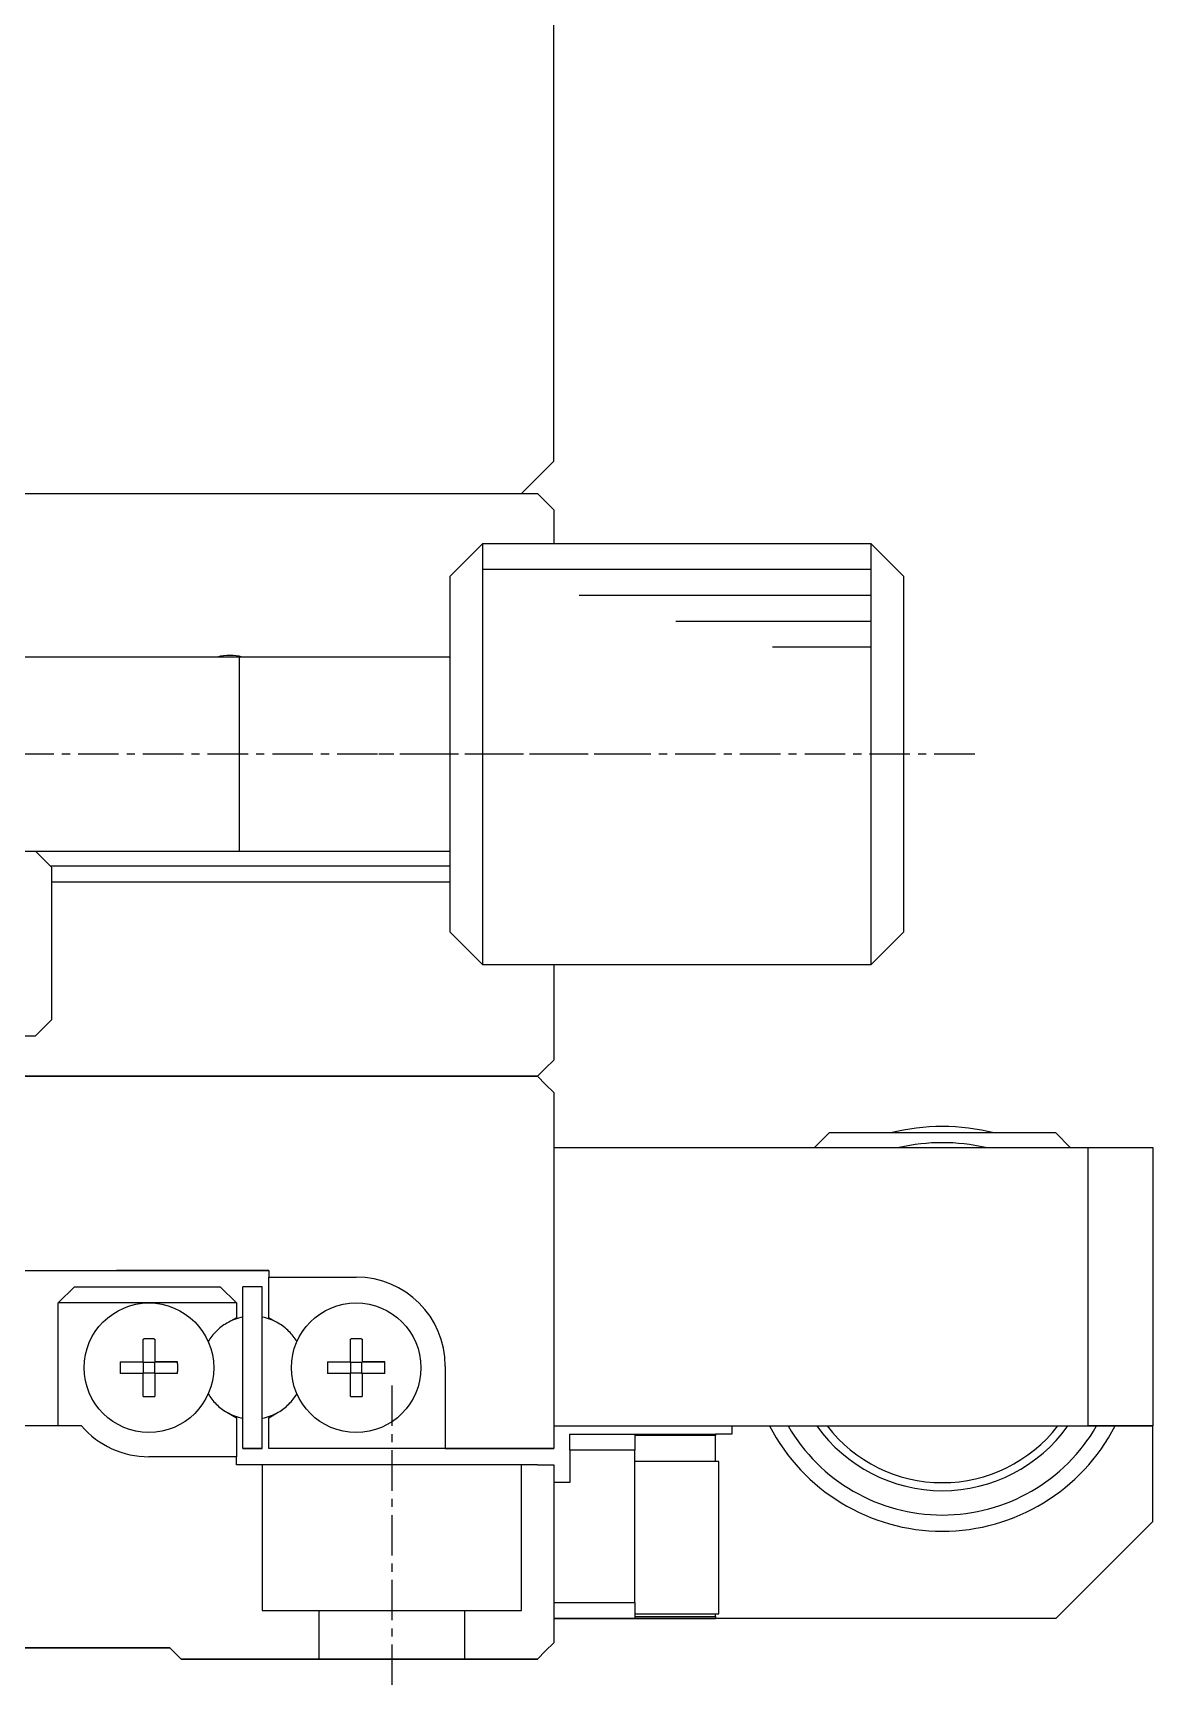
# Model space of a CAD drawing. Extents: x 570 to 820, y 66 to 265.
# Drawn here: x 639.7 to 674.3, y 114.2 to 165.4 of the extents above; entities that cross this region are included whole.
import ezdxf

# ---------------------------------------------------------------- set-up
doc = ezdxf.new("R2010")
doc.units = 0
doc.linetypes.add('CENTER', pattern=[2, 1.25, -0.25, 0.25, -0.25])
doc.layers.get('0').update_dxf_attribs({"linetype": 'CONTINUOUS'})
doc.layers.add('CENTER', color=1, linetype='CENTER')

msp = doc.modelspace()

# ---------------------------------------------------------------- linework, layer by layer
at = {"color": 7, "linetype": 'CONTINUOUS'}
for p, q in [((655.806, 152.153), (655.806, 245.153)), ((654.806, 151.153), (655.806, 152.153)), ((586.306, 151.153), (655.306, 151.153)), ((655.556, 150.903), (655.306, 151.153)), ((655.556, 150.903), (655.806, 150.653)), ((655.806, 150.653), (655.806, 149.603)), ((653.606, 149.603), (652.606, 148.603)), ((665.606, 149.603), (653.606, 149.603)), ((653.606, 149.603), (653.606, 143.044)), ((666.606, 148.603), (665.606, 149.603)), ((665.606, 136.603), (665.606, 149.603)), ((652.606, 143.053), (652.606, 148.603)), ((666.606, 148.603), (666.606, 137.603)), ((646.111, 146.103), (637.106, 146.103)), ((652.606, 146.103), (646.101, 146.103)), ((646.106, 140.103), (646.106, 146.103)), ((652.606, 137.603), (652.606, 143.053)), ((653.606, 143.044), (653.606, 136.603)), ((637.106, 140.103), (646.106, 140.103)), ((640.306, 139.603), (639.806, 140.103)), ((646.101, 140.103), (646.106, 140.103)), ((646.106, 140.103), (646.111, 140.103)), ((646.106, 140.103), (652.606, 140.103)), ((640.256, 139.653), (652.606, 139.653)), ((640.306, 134.903), (640.306, 139.603)), ((652.606, 139.153), (640.306, 139.153)), ((652.606, 137.603), (653.606, 136.603)), ((665.606, 136.603), (666.606, 137.603)), ((653.606, 136.603), (665.606, 136.603)), ((655.806, 136.603), (655.806, 133.653)), ((639.806, 134.403), (640.306, 134.903)), ((634.758, 134.403), (639.806, 134.403)), ((655.806, 133.653), (655.556, 133.403)), ((655.556, 133.403), (655.806, 133.653)), ((655.306, 133.153), (586.306, 133.153)), ((586.306, 133.153), (655.306, 133.153)), ((655.656, 133.503), (655.306, 133.153)), ((655.306, 133.153), (655.656, 133.503)), ((655.556, 133.403), (655.306, 133.153)), ((655.306, 133.153), (655.556, 133.403)), ((655.306, 133.153), (655.556, 132.903)), ((655.556, 132.903), (655.806, 132.653)), ((655.806, 132.653), (655.806, 121.653)), ((664.306, 131.403), (663.856, 130.953)), ((671.306, 131.403), (664.306, 131.403)), ((671.756, 130.953), (671.306, 131.403)), ((655.806, 130.953), (672.306, 130.953)), ((672.306, 122.353), (672.306, 130.953)), ((672.306, 130.953), (674.306, 130.953)), ((674.306, 130.953), (674.306, 122.353)), ((594.606, 127.153), (647.006, 127.153)), ((647.006, 127.153), (642.306, 127.153)), ((647.006, 127.153), (647.006, 126.953)), ((647.006, 126.953), (649.706, 126.953)), ((647.006, 126.953), (649.706, 126.953)), ((647.006, 125.697), (647.006, 126.953)), ((640.506, 126.153), (641.006, 126.653)), ((641.006, 126.653), (645.506, 126.653)), ((645.506, 126.653), (646.006, 126.153)), ((646.206, 121.653), (646.206, 126.653)), ((646.806, 126.653), (646.206, 126.653)), ((646.806, 121.653), (646.806, 126.653)), ((640.506, 122.353), (640.506, 126.153)), ((643.306, 126.153), (640.506, 126.153)), ((646.006, 126.153), (643.306, 126.153)), ((646.006, 126.153), (646.006, 125.697)), ((646.006, 125.697), (645.712, 125.527)), ((646.006, 125.697), (645.712, 125.527)), ((647.3, 125.527), (647.006, 125.697)), ((647.3, 125.527), (647.006, 125.697)), ((643.126, 124.333), (643.126, 125.039)), ((643.486, 125.039), (643.486, 124.333)), ((649.526, 124.333), (649.526, 125.039)), ((649.886, 125.039), (649.886, 124.333)), ((642.419, 124.333), (643.126, 124.333)), ((642.419, 124.333), (643.126, 124.333)), ((643.126, 123.973), (642.419, 123.973)), ((643.136, 124.322), (643.126, 124.333)), ((643.136, 123.983), (643.126, 123.973)), ((643.126, 123.266), (643.126, 123.973)), ((643.136, 123.983), (643.136, 124.322)), ((643.136, 124.322), (643.475, 124.322)), ((643.475, 123.983), (643.136, 123.983)), ((643.475, 124.322), (643.486, 124.333)), ((643.475, 124.322), (643.475, 123.983)), ((643.475, 123.983), (643.486, 123.973)), ((643.486, 124.333), (644.192, 124.333)), ((644.192, 124.333), (643.486, 124.333)), ((643.486, 123.973), (643.486, 123.266)), ((644.192, 123.973), (643.486, 123.973)), ((648.819, 124.333), (649.526, 124.333)), ((648.819, 124.333), (649.526, 124.333)), ((649.526, 123.973), (648.819, 123.973)), ((649.536, 124.322), (649.526, 124.333)), ((649.536, 123.983), (649.526, 123.973)), ((649.526, 123.266), (649.526, 123.973)), ((649.536, 123.983), (649.536, 124.322)), ((649.536, 124.322), (649.875, 124.322)), ((649.875, 123.983), (649.536, 123.983)), ((649.875, 124.322), (649.886, 124.333)), ((649.875, 124.322), (649.875, 123.983)), ((649.875, 123.983), (649.886, 123.973)), ((649.886, 124.333), (650.592, 124.333)), ((650.592, 124.333), (649.886, 124.333)), ((649.886, 123.973), (649.886, 123.266)), ((650.592, 123.973), (649.886, 123.973)), ((652.456, 124.203), (652.456, 121.653)), ((641.227, 122.353), (600.385, 122.353)), ((645.712, 122.778), (646.006, 122.608)), ((646.006, 122.608), (646.006, 121.403)), ((647.006, 122.608), (647.3, 122.778)), ((647.006, 121.653), (647.006, 122.608)), ((655.806, 122.353), (660.806, 122.353)), ((655.806, 122.353), (672.306, 122.353)), ((660.806, 122.353), (674.306, 122.353)), ((661.306, 122.353), (661.306, 122.103)), ((674.306, 122.353), (672.306, 122.353)), ((674.306, 119.403), (674.306, 122.353)), ((656.306, 121.603), (656.306, 122.103)), ((656.306, 122.103), (658.306, 122.103)), ((658.306, 122.103), (658.306, 121.603)), ((658.306, 122.103), (660.806, 122.103)), ((660.806, 122.062), (658.306, 122.062)), ((660.806, 122.103), (660.806, 122.062)), ((661.306, 122.103), (660.806, 122.103)), ((660.806, 121.253), (660.806, 122.062)), ((646.006, 121.403), (643.306, 121.403)), ((646.006, 121.153), (646.006, 121.403)), ((646.806, 121.653), (646.206, 121.653)), ((646.206, 121.653), (646.806, 121.653)), ((652.456, 121.653), (647.006, 121.653)), ((652.456, 121.653), (647.006, 121.653)), ((652.456, 121.653), (655.306, 121.653)), ((655.306, 121.653), (652.456, 121.653)), ((655.806, 121.653), (655.306, 121.653)), ((655.306, 121.653), (655.806, 121.653)), ((658.306, 121.603), (656.306, 121.603)), ((656.306, 121.603), (656.306, 120.603)), ((658.306, 116.903), (658.306, 121.603)), ((655.306, 121.153), (646.006, 121.153)), ((655.306, 121.153), (655.806, 121.153)), ((655.806, 121.153), (655.806, 115.653)), ((660.906, 121.253), (658.306, 121.253)), ((660.906, 116.553), (660.906, 121.253)), ((656.306, 120.603), (655.806, 120.603)), ((671.306, 116.403), (674.306, 119.403)), ((674.306, 119.403), (671.306, 116.403)), ((655.806, 116.903), (658.306, 116.903)), ((658.306, 116.903), (658.306, 116.403)), ((658.306, 116.403), (655.806, 116.403)), ((655.806, 116.403), (658.306, 116.403)), ((658.306, 116.553), (660.906, 116.553)), ((658.306, 116.472), (660.806, 116.472)), ((660.806, 116.403), (658.306, 116.403)), ((658.306, 116.403), (660.806, 116.403)), ((660.806, 116.472), (660.806, 116.553)), ((660.806, 116.472), (660.806, 116.403)), ((671.306, 116.403), (660.806, 116.403)), ((666.306, 116.403), (660.806, 116.403)), ((671.306, 116.403), (669.306, 116.403)), ((655.806, 115.653), (655.556, 115.403)), ((655.556, 115.403), (655.806, 115.653)), ((597.656, 115.503), (643.956, 115.503)), ((643.956, 115.503), (633.706, 115.503)), ((643.956, 115.503), (644.306, 115.153)), ((644.306, 115.153), (643.956, 115.503)), ((655.306, 115.153), (644.306, 115.153)), ((644.306, 115.153), (655.306, 115.153)), ((653.056, 115.153), (648.556, 115.153)), ((653.056, 115.153), (648.556, 115.153)), ((653.056, 115.153), (648.556, 115.153)), ((653.056, 115.153), (648.556, 115.153)), ((655.306, 115.153), (655.556, 115.403)), ((655.556, 115.403), (655.306, 115.153))]:
    msp.add_line(p, q, dxfattribs=at)
at = {"color": 3, "linetype": 'CONTINUOUS'}
for p, q in [((665.606, 148.803), (653.606, 148.803)), ((665.606, 148.003), (656.591, 148.003)), ((665.606, 147.203), (659.577, 147.203)), ((665.606, 146.403), (662.563, 146.403)), ((646.806, 121.153), (646.806, 116.653)), ((654.806, 116.653), (654.806, 121.153)), ((646.806, 116.653), (654.806, 116.653)), ((648.556, 116.653), (648.556, 115.153)), ((653.056, 115.153), (653.056, 116.653))]:
    msp.add_line(p, q, dxfattribs=at)
at = {"color": 7, "linetype": 'CONTINUOUS'}
for points in [[(643.487, 125.039, 0), (643.483, 125.039, 0), (643.481, 125.039, 0), (643.477, 125.039, 0), (643.475, 125.039, 0), (643.473, 125.039, 0), (643.469, 125.039, 0), (643.467, 125.039, 0), (643.463, 125.039, 0), (643.461, 125.039, 0), (643.459, 125.04, 0), (643.455, 125.04, 0), (643.453, 125.04, 0), (643.449, 125.04, 0), (643.447, 125.04, 0), (643.445, 125.04, 0), (643.441, 125.04, 0), (643.439, 125.04, 0), (643.435, 125.04, 0), (643.433, 125.04, 0), (643.431, 125.04, 0), (643.427, 125.04, 0), (643.425, 125.04, 0), (643.421, 125.04, 0), (643.419, 125.04, 0), (643.417, 125.04, 0), (643.413, 125.04, 0), (643.411, 125.04, 0), (643.407, 125.04, 0), (643.405, 125.04, 0), (643.401, 125.04, 0), (643.399, 125.041, 0), (643.397, 125.041, 0), (643.393, 125.041, 0), (643.391, 125.041, 0), (643.387, 125.041, 0), (643.385, 125.041, 0), (643.383, 125.041, 0), (643.379, 125.041, 0), (643.377, 125.041, 0), (643.373, 125.041, 0), (643.371, 125.041, 0), (643.369, 125.041, 0), (643.365, 125.041, 0), (643.363, 125.041, 0), (643.359, 125.041, 0), (643.357, 125.041, 0), (643.355, 125.041, 0), (643.351, 125.041, 0), (643.349, 125.041, 0), (643.345, 125.041, 0), (643.343, 125.041, 0), (643.341, 125.041, 0), (643.337, 125.041, 0), (643.335, 125.041, 0), (643.331, 125.041, 0), (643.329, 125.041, 0), (643.325, 125.041, 0), (643.323, 125.041, 0), (643.321, 125.041, 0), (643.317, 125.041, 0), (643.315, 125.041, 0), (643.311, 125.041, 0), (643.309, 125.041, 0), (643.307, 125.041, 0), (643.303, 125.041, 0), (643.301, 125.041, 0), (643.297, 125.041, 0), (643.295, 125.041, 0), (643.293, 125.041, 0), (643.289, 125.041, 0), (643.287, 125.041, 0), (643.283, 125.041, 0), (643.281, 125.041, 0), (643.279, 125.041, 0), (643.275, 125.041, 0), (643.273, 125.041, 0), (643.269, 125.041, 0), (643.267, 125.041, 0), (643.265, 125.041, 0), (643.261, 125.041, 0), (643.259, 125.041, 0), (643.255, 125.041, 0), (643.253, 125.041, 0), (643.251, 125.041, 0), (643.247, 125.041, 0), (643.245, 125.041, 0), (643.241, 125.041, 0), (643.239, 125.041, 0), (643.235, 125.041, 0), (643.233, 125.041, 0), (643.231, 125.041, 0), (643.227, 125.041, 0), (643.225, 125.041, 0), (643.221, 125.041, 0), (643.219, 125.041, 0), (643.217, 125.041, 0), (643.213, 125.041, 0), (643.211, 125.04, 0), (643.207, 125.04, 0), (643.205, 125.04, 0), (643.203, 125.04, 0), (643.199, 125.04, 0), (643.197, 125.04, 0), (643.193, 125.04, 0), (643.191, 125.04, 0), (643.189, 125.04, 0), (643.185, 125.04, 0), (643.183, 125.04, 0), (643.179, 125.04, 0), (643.177, 125.04, 0), (643.175, 125.04, 0), (643.171, 125.04, 0), (643.169, 125.04, 0), (643.165, 125.04, 0), (643.163, 125.04, 0), (643.161, 125.04, 0), (643.157, 125.04, 0), (643.155, 125.04, 0), (643.151, 125.039, 0), (643.149, 125.039, 0), (643.145, 125.039, 0), (643.143, 125.039, 0), (643.141, 125.039, 0), (643.137, 125.039, 0), (643.135, 125.039, 0), (643.131, 125.039, 0), (643.129, 125.039, 0), (643.127, 125.039, 0)], [(649.887, 125.039, 0), (649.883, 125.039, 0), (649.881, 125.039, 0), (649.877, 125.039, 0), (649.875, 125.039, 0), (649.873, 125.039, 0), (649.869, 125.039, 0), (649.867, 125.039, 0), (649.863, 125.039, 0), (649.861, 125.039, 0), (649.859, 125.04, 0), (649.855, 125.04, 0), (649.853, 125.04, 0), (649.849, 125.04, 0), (649.847, 125.04, 0), (649.845, 125.04, 0), (649.841, 125.04, 0), (649.839, 125.04, 0), (649.835, 125.04, 0), (649.833, 125.04, 0), (649.831, 125.04, 0), (649.827, 125.04, 0), (649.825, 125.04, 0), (649.821, 125.04, 0), (649.819, 125.04, 0), (649.817, 125.04, 0), (649.813, 125.04, 0), (649.811, 125.04, 0), (649.807, 125.04, 0), (649.805, 125.04, 0), (649.801, 125.04, 0), (649.799, 125.041, 0), (649.797, 125.041, 0), (649.793, 125.041, 0), (649.791, 125.041, 0), (649.787, 125.041, 0), (649.785, 125.041, 0), (649.783, 125.041, 0), (649.779, 125.041, 0), (649.777, 125.041, 0), (649.773, 125.041, 0), (649.771, 125.041, 0), (649.769, 125.041, 0), (649.765, 125.041, 0), (649.763, 125.041, 0), (649.759, 125.041, 0), (649.757, 125.041, 0), (649.755, 125.041, 0), (649.751, 125.041, 0), (649.749, 125.041, 0), (649.745, 125.041, 0), (649.743, 125.041, 0), (649.741, 125.041, 0), (649.737, 125.041, 0), (649.735, 125.041, 0), (649.731, 125.041, 0), (649.729, 125.041, 0), (649.725, 125.041, 0), (649.723, 125.041, 0), (649.721, 125.041, 0), (649.717, 125.041, 0), (649.715, 125.041, 0), (649.711, 125.041, 0), (649.709, 125.041, 0), (649.707, 125.041, 0), (649.703, 125.041, 0), (649.701, 125.041, 0), (649.697, 125.041, 0), (649.695, 125.041, 0), (649.693, 125.041, 0), (649.689, 125.041, 0), (649.687, 125.041, 0), (649.683, 125.041, 0), (649.681, 125.041, 0), (649.679, 125.041, 0), (649.675, 125.041, 0), (649.673, 125.041, 0), (649.669, 125.041, 0), (649.667, 125.041, 0), (649.665, 125.041, 0), (649.661, 125.041, 0), (649.659, 125.041, 0), (649.655, 125.041, 0), (649.653, 125.041, 0), (649.651, 125.041, 0), (649.647, 125.041, 0), (649.645, 125.041, 0), (649.641, 125.041, 0), (649.639, 125.041, 0), (649.635, 125.041, 0), (649.633, 125.041, 0), (649.631, 125.041, 0), (649.627, 125.041, 0), (649.625, 125.041, 0), (649.621, 125.041, 0), (649.619, 125.041, 0), (649.617, 125.041, 0), (649.613, 125.041, 0), (649.611, 125.04, 0), (649.607, 125.04, 0), (649.605, 125.04, 0), (649.603, 125.04, 0), (649.599, 125.04, 0), (649.597, 125.04, 0), (649.593, 125.04, 0), (649.591, 125.04, 0), (649.589, 125.04, 0), (649.585, 125.04, 0), (649.583, 125.04, 0), (649.579, 125.04, 0), (649.577, 125.04, 0), (649.575, 125.04, 0), (649.571, 125.04, 0), (649.569, 125.04, 0), (649.565, 125.04, 0), (649.563, 125.04, 0), (649.561, 125.04, 0), (649.557, 125.04, 0), (649.555, 125.04, 0), (649.551, 125.039, 0), (649.549, 125.039, 0), (649.545, 125.039, 0), (649.543, 125.039, 0), (649.541, 125.039, 0), (649.537, 125.039, 0), (649.535, 125.039, 0), (649.531, 125.039, 0), (649.529, 125.039, 0), (649.527, 125.039, 0)], [(642.419, 124.332, 0), (642.419, 124.33, 0), (642.419, 124.327, 0), (642.419, 124.324, 0), (642.419, 124.321, 0), (642.419, 124.318, 0), (642.419, 124.316, 0), (642.419, 124.313, 0), (642.419, 124.31, 0), (642.419, 124.307, 0), (642.419, 124.304, 0), (642.419, 124.302, 0), (642.419, 124.299, 0), (642.419, 124.296, 0), (642.419, 124.293, 0), (642.419, 124.29, 0), (642.419, 124.288, 0), (642.419, 124.285, 0), (642.419, 124.282, 0), (642.419, 124.279, 0), (642.419, 124.276, 0), (642.419, 124.273, 0), (642.419, 124.271, 0), (642.419, 124.268, 0), (642.419, 124.265, 0), (642.419, 124.262, 0), (642.419, 124.259, 0), (642.419, 124.257, 0), (642.419, 124.254, 0), (642.419, 124.251, 0), (642.419, 124.248, 0), (642.419, 124.245, 0), (642.419, 124.243, 0), (642.419, 124.24, 0), (642.419, 124.237, 0), (642.419, 124.234, 0), (642.419, 124.231, 0), (642.419, 124.228, 0), (642.419, 124.226, 0), (642.419, 124.223, 0), (642.417, 124.22, 0), (642.417, 124.217, 0), (642.417, 124.214, 0), (642.417, 124.212, 0), (642.417, 124.209, 0), (642.417, 124.206, 0), (642.417, 124.203, 0), (642.417, 124.2, 0), (642.417, 124.198, 0), (642.417, 124.195, 0), (642.417, 124.192, 0), (642.417, 124.189, 0), (642.417, 124.186, 0), (642.417, 124.183, 0), (642.417, 124.181, 0), (642.417, 124.178, 0), (642.417, 124.175, 0), (642.417, 124.172, 0), (642.417, 124.169, 0), (642.417, 124.167, 0), (642.417, 124.164, 0), (642.417, 124.161, 0), (642.417, 124.158, 0), (642.417, 124.155, 0), (642.417, 124.152, 0), (642.417, 124.15, 0), (642.417, 124.147, 0), (642.417, 124.144, 0), (642.417, 124.141, 0), (642.417, 124.138, 0), (642.417, 124.136, 0), (642.417, 124.133, 0), (642.417, 124.13, 0), (642.417, 124.127, 0), (642.417, 124.124, 0), (642.417, 124.122, 0), (642.417, 124.119, 0), (642.417, 124.116, 0), (642.417, 124.113, 0), (642.417, 124.11, 0), (642.417, 124.107, 0), (642.417, 124.105, 0), (642.417, 124.102, 0), (642.417, 124.099, 0), (642.417, 124.096, 0), (642.417, 124.093, 0), (642.417, 124.091, 0), (642.417, 124.088, 0), (642.417, 124.085, 0), (642.419, 124.082, 0), (642.419, 124.079, 0), (642.419, 124.077, 0), (642.419, 124.074, 0), (642.419, 124.071, 0), (642.419, 124.068, 0), (642.419, 124.065, 0), (642.419, 124.062, 0), (642.419, 124.06, 0), (642.419, 124.057, 0), (642.419, 124.054, 0), (642.419, 124.051, 0), (642.419, 124.048, 0), (642.419, 124.046, 0), (642.419, 124.043, 0), (642.419, 124.04, 0), (642.419, 124.037, 0), (642.419, 124.034, 0), (642.419, 124.032, 0), (642.419, 124.029, 0), (642.419, 124.026, 0), (642.419, 124.023, 0), (642.419, 124.02, 0), (642.419, 124.017, 0), (642.419, 124.015, 0), (642.419, 124.012, 0), (642.419, 124.009, 0), (642.419, 124.006, 0), (642.419, 124.003, 0), (642.419, 124.001, 0), (642.419, 123.998, 0), (642.419, 123.995, 0), (642.419, 123.992, 0), (642.419, 123.989, 0), (642.419, 123.987, 0), (642.419, 123.984, 0), (642.419, 123.981, 0), (642.419, 123.978, 0), (642.419, 123.975, 0), (642.419, 123.972, 0)], [(644.193, 123.972, 0), (644.193, 123.975, 0), (644.193, 123.978, 0), (644.193, 123.981, 0), (644.193, 123.984, 0), (644.193, 123.987, 0), (644.193, 123.989, 0), (644.193, 123.992, 0), (644.193, 123.995, 0), (644.193, 123.998, 0), (644.193, 124.001, 0), (644.193, 124.003, 0), (644.193, 124.006, 0), (644.193, 124.009, 0), (644.193, 124.012, 0), (644.193, 124.015, 0), (644.193, 124.017, 0), (644.193, 124.02, 0), (644.193, 124.023, 0), (644.193, 124.026, 0), (644.193, 124.029, 0), (644.193, 124.032, 0), (644.193, 124.034, 0), (644.193, 124.037, 0), (644.195, 124.04, 0), (644.195, 124.043, 0), (644.195, 124.046, 0), (644.195, 124.048, 0), (644.195, 124.051, 0), (644.195, 124.054, 0), (644.195, 124.057, 0), (644.195, 124.06, 0), (644.195, 124.062, 0), (644.195, 124.065, 0), (644.195, 124.068, 0), (644.195, 124.071, 0), (644.195, 124.074, 0), (644.195, 124.077, 0), (644.195, 124.079, 0), (644.195, 124.082, 0), (644.195, 124.085, 0), (644.195, 124.088, 0), (644.195, 124.091, 0), (644.195, 124.093, 0), (644.195, 124.096, 0), (644.195, 124.099, 0), (644.195, 124.102, 0), (644.195, 124.105, 0), (644.195, 124.107, 0), (644.195, 124.11, 0), (644.195, 124.113, 0), (644.195, 124.116, 0), (644.195, 124.119, 0), (644.195, 124.122, 0), (644.195, 124.124, 0), (644.195, 124.127, 0), (644.195, 124.13, 0), (644.195, 124.133, 0), (644.195, 124.136, 0), (644.195, 124.138, 0), (644.195, 124.141, 0), (644.195, 124.144, 0), (644.195, 124.147, 0), (644.195, 124.15, 0), (644.195, 124.152, 0), (644.195, 124.155, 0), (644.195, 124.158, 0), (644.195, 124.161, 0), (644.195, 124.164, 0), (644.195, 124.167, 0), (644.195, 124.169, 0), (644.195, 124.172, 0), (644.195, 124.175, 0), (644.195, 124.178, 0), (644.195, 124.181, 0), (644.195, 124.183, 0), (644.195, 124.186, 0), (644.195, 124.189, 0), (644.195, 124.192, 0), (644.195, 124.195, 0), (644.195, 124.198, 0), (644.195, 124.2, 0), (644.195, 124.203, 0), (644.195, 124.206, 0), (644.195, 124.209, 0), (644.195, 124.212, 0), (644.195, 124.214, 0), (644.195, 124.217, 0), (644.195, 124.22, 0), (644.195, 124.223, 0), (644.195, 124.226, 0), (644.195, 124.228, 0), (644.195, 124.231, 0), (644.195, 124.234, 0), (644.195, 124.237, 0), (644.195, 124.24, 0), (644.195, 124.243, 0), (644.195, 124.245, 0), (644.195, 124.248, 0), (644.195, 124.251, 0), (644.195, 124.254, 0), (644.195, 124.257, 0), (644.195, 124.259, 0), (644.195, 124.262, 0), (644.195, 124.265, 0), (644.193, 124.268, 0), (644.193, 124.271, 0), (644.193, 124.273, 0), (644.193, 124.276, 0), (644.193, 124.279, 0), (644.193, 124.282, 0), (644.193, 124.285, 0), (644.193, 124.288, 0), (644.193, 124.29, 0), (644.193, 124.293, 0), (644.193, 124.296, 0), (644.193, 124.299, 0), (644.193, 124.302, 0), (644.193, 124.304, 0), (644.193, 124.307, 0), (644.193, 124.31, 0), (644.193, 124.313, 0), (644.193, 124.316, 0), (644.193, 124.318, 0), (644.193, 124.321, 0), (644.193, 124.324, 0), (644.193, 124.327, 0), (644.193, 124.33, 0), (644.193, 124.332, 0)], [(648.819, 124.332, 0), (648.819, 124.33, 0), (648.819, 124.327, 0), (648.819, 124.324, 0), (648.819, 124.321, 0), (648.819, 124.318, 0), (648.819, 124.316, 0), (648.819, 124.313, 0), (648.819, 124.31, 0), (648.819, 124.307, 0), (648.819, 124.304, 0), (648.819, 124.302, 0), (648.819, 124.299, 0), (648.819, 124.296, 0), (648.819, 124.293, 0), (648.819, 124.29, 0), (648.819, 124.288, 0), (648.819, 124.285, 0), (648.819, 124.282, 0), (648.819, 124.279, 0), (648.819, 124.276, 0), (648.819, 124.273, 0), (648.819, 124.271, 0), (648.819, 124.268, 0), (648.819, 124.265, 0), (648.819, 124.262, 0), (648.819, 124.259, 0), (648.819, 124.257, 0), (648.819, 124.254, 0), (648.819, 124.251, 0), (648.819, 124.248, 0), (648.819, 124.245, 0), (648.819, 124.243, 0), (648.819, 124.24, 0), (648.819, 124.237, 0), (648.819, 124.234, 0), (648.819, 124.231, 0), (648.819, 124.228, 0), (648.819, 124.226, 0), (648.819, 124.223, 0), (648.817, 124.22, 0), (648.817, 124.217, 0), (648.817, 124.214, 0), (648.817, 124.212, 0), (648.817, 124.209, 0), (648.817, 124.206, 0), (648.817, 124.203, 0), (648.817, 124.2, 0), (648.817, 124.198, 0), (648.817, 124.195, 0), (648.817, 124.192, 0), (648.817, 124.189, 0), (648.817, 124.186, 0), (648.817, 124.183, 0), (648.817, 124.181, 0), (648.817, 124.178, 0), (648.817, 124.175, 0), (648.817, 124.172, 0), (648.817, 124.169, 0), (648.817, 124.167, 0), (648.817, 124.164, 0), (648.817, 124.161, 0), (648.817, 124.158, 0), (648.817, 124.155, 0), (648.817, 124.152, 0), (648.817, 124.15, 0), (648.817, 124.147, 0), (648.817, 124.144, 0), (648.817, 124.141, 0), (648.817, 124.138, 0), (648.817, 124.136, 0), (648.817, 124.133, 0), (648.817, 124.13, 0), (648.817, 124.127, 0), (648.817, 124.124, 0), (648.817, 124.122, 0), (648.817, 124.119, 0), (648.817, 124.116, 0), (648.817, 124.113, 0), (648.817, 124.11, 0), (648.817, 124.107, 0), (648.817, 124.105, 0), (648.817, 124.102, 0), (648.817, 124.099, 0), (648.817, 124.096, 0), (648.817, 124.093, 0), (648.817, 124.091, 0), (648.817, 124.088, 0), (648.817, 124.085, 0), (648.819, 124.082, 0), (648.819, 124.079, 0), (648.819, 124.077, 0), (648.819, 124.074, 0), (648.819, 124.071, 0), (648.819, 124.068, 0), (648.819, 124.065, 0), (648.819, 124.062, 0), (648.819, 124.06, 0), (648.819, 124.057, 0), (648.819, 124.054, 0), (648.819, 124.051, 0), (648.819, 124.048, 0), (648.819, 124.046, 0), (648.819, 124.043, 0), (648.819, 124.04, 0), (648.819, 124.037, 0), (648.819, 124.034, 0), (648.819, 124.032, 0), (648.819, 124.029, 0), (648.819, 124.026, 0), (648.819, 124.023, 0), (648.819, 124.02, 0), (648.819, 124.017, 0), (648.819, 124.015, 0), (648.819, 124.012, 0), (648.819, 124.009, 0), (648.819, 124.006, 0), (648.819, 124.003, 0), (648.819, 124.001, 0), (648.819, 123.998, 0), (648.819, 123.995, 0), (648.819, 123.992, 0), (648.819, 123.989, 0), (648.819, 123.987, 0), (648.819, 123.984, 0), (648.819, 123.981, 0), (648.819, 123.978, 0), (648.819, 123.975, 0), (648.819, 123.972, 0)], [(650.593, 123.972, 0), (650.593, 123.975, 0), (650.593, 123.978, 0), (650.593, 123.981, 0), (650.593, 123.984, 0), (650.593, 123.987, 0), (650.593, 123.989, 0), (650.593, 123.992, 0), (650.593, 123.995, 0), (650.593, 123.998, 0), (650.593, 124.001, 0), (650.593, 124.003, 0), (650.593, 124.006, 0), (650.593, 124.009, 0), (650.593, 124.012, 0), (650.593, 124.015, 0), (650.593, 124.017, 0), (650.593, 124.02, 0), (650.593, 124.023, 0), (650.593, 124.026, 0), (650.593, 124.029, 0), (650.593, 124.032, 0), (650.593, 124.034, 0), (650.593, 124.037, 0), (650.595, 124.04, 0), (650.595, 124.043, 0), (650.595, 124.046, 0), (650.595, 124.048, 0), (650.595, 124.051, 0), (650.595, 124.054, 0), (650.595, 124.057, 0), (650.595, 124.06, 0), (650.595, 124.062, 0), (650.595, 124.065, 0), (650.595, 124.068, 0), (650.595, 124.071, 0), (650.595, 124.074, 0), (650.595, 124.077, 0), (650.595, 124.079, 0), (650.595, 124.082, 0), (650.595, 124.085, 0), (650.595, 124.088, 0), (650.595, 124.091, 0), (650.595, 124.093, 0), (650.595, 124.096, 0), (650.595, 124.099, 0), (650.595, 124.102, 0), (650.595, 124.105, 0), (650.595, 124.107, 0), (650.595, 124.11, 0), (650.595, 124.113, 0), (650.595, 124.116, 0), (650.595, 124.119, 0), (650.595, 124.122, 0), (650.595, 124.124, 0), (650.595, 124.127, 0), (650.595, 124.13, 0), (650.595, 124.133, 0), (650.595, 124.136, 0), (650.595, 124.138, 0), (650.595, 124.141, 0), (650.595, 124.144, 0), (650.595, 124.147, 0), (650.595, 124.15, 0), (650.595, 124.152, 0), (650.595, 124.155, 0), (650.595, 124.158, 0), (650.595, 124.161, 0), (650.595, 124.164, 0), (650.595, 124.167, 0), (650.595, 124.169, 0), (650.595, 124.172, 0), (650.595, 124.175, 0), (650.595, 124.178, 0), (650.595, 124.181, 0), (650.595, 124.183, 0), (650.595, 124.186, 0), (650.595, 124.189, 0), (650.595, 124.192, 0), (650.595, 124.195, 0), (650.595, 124.198, 0), (650.595, 124.2, 0), (650.595, 124.203, 0), (650.595, 124.206, 0), (650.595, 124.209, 0), (650.595, 124.212, 0), (650.595, 124.214, 0), (650.595, 124.217, 0), (650.595, 124.22, 0), (650.595, 124.223, 0), (650.595, 124.226, 0), (650.595, 124.228, 0), (650.595, 124.231, 0), (650.595, 124.234, 0), (650.595, 124.237, 0), (650.595, 124.24, 0), (650.595, 124.243, 0), (650.595, 124.245, 0), (650.595, 124.248, 0), (650.595, 124.251, 0), (650.595, 124.254, 0), (650.595, 124.257, 0), (650.595, 124.259, 0), (650.595, 124.262, 0), (650.595, 124.265, 0), (650.593, 124.268, 0), (650.593, 124.271, 0), (650.593, 124.273, 0), (650.593, 124.276, 0), (650.593, 124.279, 0), (650.593, 124.282, 0), (650.593, 124.285, 0), (650.593, 124.288, 0), (650.593, 124.29, 0), (650.593, 124.293, 0), (650.593, 124.296, 0), (650.593, 124.299, 0), (650.593, 124.302, 0), (650.593, 124.304, 0), (650.593, 124.307, 0), (650.593, 124.31, 0), (650.593, 124.313, 0), (650.593, 124.316, 0), (650.593, 124.318, 0), (650.593, 124.321, 0), (650.593, 124.324, 0), (650.593, 124.327, 0), (650.593, 124.33, 0), (650.593, 124.332, 0)], [(643.127, 123.266, 0), (643.129, 123.266, 0), (643.131, 123.266, 0), (643.135, 123.266, 0), (643.137, 123.266, 0), (643.141, 123.266, 0), (643.143, 123.266, 0), (643.145, 123.266, 0), (643.149, 123.266, 0), (643.151, 123.266, 0), (643.155, 123.265, 0), (643.157, 123.265, 0), (643.161, 123.265, 0), (643.163, 123.265, 0), (643.165, 123.265, 0), (643.169, 123.265, 0), (643.171, 123.265, 0), (643.175, 123.265, 0), (643.177, 123.265, 0), (643.179, 123.265, 0), (643.183, 123.265, 0), (643.185, 123.265, 0), (643.189, 123.265, 0), (643.191, 123.265, 0), (643.193, 123.265, 0), (643.197, 123.265, 0), (643.199, 123.265, 0), (643.203, 123.265, 0), (643.205, 123.265, 0), (643.207, 123.265, 0), (643.211, 123.265, 0), (643.213, 123.264, 0), (643.217, 123.264, 0), (643.219, 123.264, 0), (643.221, 123.264, 0), (643.225, 123.264, 0), (643.227, 123.264, 0), (643.231, 123.264, 0), (643.233, 123.264, 0), (643.235, 123.264, 0), (643.239, 123.264, 0), (643.241, 123.264, 0), (643.245, 123.264, 0), (643.247, 123.264, 0), (643.251, 123.264, 0), (643.253, 123.264, 0), (643.255, 123.264, 0), (643.259, 123.264, 0), (643.261, 123.264, 0), (643.265, 123.264, 0), (643.267, 123.264, 0), (643.269, 123.264, 0), (643.273, 123.264, 0), (643.275, 123.264, 0), (643.279, 123.264, 0), (643.281, 123.264, 0), (643.283, 123.264, 0), (643.287, 123.264, 0), (643.289, 123.264, 0), (643.293, 123.264, 0), (643.295, 123.264, 0), (643.297, 123.264, 0), (643.301, 123.264, 0), (643.303, 123.264, 0), (643.307, 123.264, 0), (643.309, 123.264, 0), (643.311, 123.264, 0), (643.315, 123.264, 0), (643.317, 123.264, 0), (643.321, 123.264, 0), (643.323, 123.264, 0), (643.325, 123.264, 0), (643.329, 123.264, 0), (643.331, 123.264, 0), (643.335, 123.264, 0), (643.337, 123.264, 0), (643.341, 123.264, 0), (643.343, 123.264, 0), (643.345, 123.264, 0), (643.349, 123.264, 0), (643.351, 123.264, 0), (643.355, 123.264, 0), (643.357, 123.264, 0), (643.359, 123.264, 0), (643.363, 123.264, 0), (643.365, 123.264, 0), (643.369, 123.264, 0), (643.371, 123.264, 0), (643.373, 123.264, 0), (643.377, 123.264, 0), (643.379, 123.264, 0), (643.383, 123.264, 0), (643.385, 123.264, 0), (643.387, 123.264, 0), (643.391, 123.264, 0), (643.393, 123.264, 0), (643.397, 123.264, 0), (643.399, 123.264, 0), (643.401, 123.265, 0), (643.405, 123.265, 0), (643.407, 123.265, 0), (643.411, 123.265, 0), (643.413, 123.265, 0), (643.417, 123.265, 0), (643.419, 123.265, 0), (643.421, 123.265, 0), (643.425, 123.265, 0), (643.427, 123.265, 0), (643.431, 123.265, 0), (643.433, 123.265, 0), (643.435, 123.265, 0), (643.439, 123.265, 0), (643.441, 123.265, 0), (643.445, 123.265, 0), (643.447, 123.265, 0), (643.449, 123.265, 0), (643.453, 123.265, 0), (643.455, 123.265, 0), (643.459, 123.265, 0), (643.461, 123.266, 0), (643.463, 123.266, 0), (643.467, 123.266, 0), (643.469, 123.266, 0), (643.473, 123.266, 0), (643.475, 123.266, 0), (643.477, 123.266, 0), (643.481, 123.266, 0), (643.483, 123.266, 0), (643.487, 123.266, 0)], [(649.527, 123.266, 0), (649.529, 123.266, 0), (649.531, 123.266, 0), (649.535, 123.266, 0), (649.537, 123.266, 0), (649.541, 123.266, 0), (649.543, 123.266, 0), (649.545, 123.266, 0), (649.549, 123.266, 0), (649.551, 123.266, 0), (649.555, 123.265, 0), (649.557, 123.265, 0), (649.561, 123.265, 0), (649.563, 123.265, 0), (649.565, 123.265, 0), (649.569, 123.265, 0), (649.571, 123.265, 0), (649.575, 123.265, 0), (649.577, 123.265, 0), (649.579, 123.265, 0), (649.583, 123.265, 0), (649.585, 123.265, 0), (649.589, 123.265, 0), (649.591, 123.265, 0), (649.593, 123.265, 0), (649.597, 123.265, 0), (649.599, 123.265, 0), (649.603, 123.265, 0), (649.605, 123.265, 0), (649.607, 123.265, 0), (649.611, 123.265, 0), (649.613, 123.264, 0), (649.617, 123.264, 0), (649.619, 123.264, 0), (649.621, 123.264, 0), (649.625, 123.264, 0), (649.627, 123.264, 0), (649.631, 123.264, 0), (649.633, 123.264, 0), (649.635, 123.264, 0), (649.639, 123.264, 0), (649.641, 123.264, 0), (649.645, 123.264, 0), (649.647, 123.264, 0), (649.651, 123.264, 0), (649.653, 123.264, 0), (649.655, 123.264, 0), (649.659, 123.264, 0), (649.661, 123.264, 0), (649.665, 123.264, 0), (649.667, 123.264, 0), (649.669, 123.264, 0), (649.673, 123.264, 0), (649.675, 123.264, 0), (649.679, 123.264, 0), (649.681, 123.264, 0), (649.683, 123.264, 0), (649.687, 123.264, 0), (649.689, 123.264, 0), (649.693, 123.264, 0), (649.695, 123.264, 0), (649.697, 123.264, 0), (649.701, 123.264, 0), (649.703, 123.264, 0), (649.707, 123.264, 0), (649.709, 123.264, 0), (649.711, 123.264, 0), (649.715, 123.264, 0), (649.717, 123.264, 0), (649.721, 123.264, 0), (649.723, 123.264, 0), (649.725, 123.264, 0), (649.729, 123.264, 0), (649.731, 123.264, 0), (649.735, 123.264, 0), (649.737, 123.264, 0), (649.741, 123.264, 0), (649.743, 123.264, 0), (649.745, 123.264, 0), (649.749, 123.264, 0), (649.751, 123.264, 0), (649.755, 123.264, 0), (649.757, 123.264, 0), (649.759, 123.264, 0), (649.763, 123.264, 0), (649.765, 123.264, 0), (649.769, 123.264, 0), (649.771, 123.264, 0), (649.773, 123.264, 0), (649.777, 123.264, 0), (649.779, 123.264, 0), (649.783, 123.264, 0), (649.785, 123.264, 0), (649.787, 123.264, 0), (649.791, 123.264, 0), (649.793, 123.264, 0), (649.797, 123.264, 0), (649.799, 123.264, 0), (649.801, 123.265, 0), (649.805, 123.265, 0), (649.807, 123.265, 0), (649.811, 123.265, 0), (649.813, 123.265, 0), (649.817, 123.265, 0), (649.819, 123.265, 0), (649.821, 123.265, 0), (649.825, 123.265, 0), (649.827, 123.265, 0), (649.831, 123.265, 0), (649.833, 123.265, 0), (649.835, 123.265, 0), (649.839, 123.265, 0), (649.841, 123.265, 0), (649.845, 123.265, 0), (649.847, 123.265, 0), (649.849, 123.265, 0), (649.853, 123.265, 0), (649.855, 123.265, 0), (649.859, 123.265, 0), (649.861, 123.266, 0), (649.863, 123.266, 0), (649.867, 123.266, 0), (649.869, 123.266, 0), (649.873, 123.266, 0), (649.875, 123.266, 0), (649.877, 123.266, 0), (649.881, 123.266, 0), (649.883, 123.266, 0), (649.887, 123.266, 0)]]:
    msp.add_polyline3d(points, dxfattribs=at)
for centre in [(643.306, 124.153), (649.706, 124.153)]:
    msp.add_circle(centre, 2, dxfattribs=at)
at = {"color": 3, "linetype": 'CONTINUOUS'}
for centre, radius, start, end in [((645.806, 144.653), 1.5, 90, 104.8351), ((645.806, 144.653), 1.5, 75.1649, 90), ((667.806, 125.103), 4.75, 215.3765, 324.6235), ((667.806, 125.103), 4.5, 217.6699, 270), ((667.806, 125.103), 4.5, 270, 322.3301)]:
    msp.add_arc(centre, radius, start, end, dxfattribs=at)
at = {"color": 7, "linetype": 'CONTINUOUS'}
for centre, radius, start, end in [((667.806, 125.103), 6.5, 75.75, 104.25), ((667.806, 125.103), 6, 77.1614, 102.8386), ((649.706, 124.203), 2.75, 0, 90), ((646.506, 124.153), 1.588, 120, 135), ((646.506, 124.153), 1.588, 100.893, 120), ((646.506, 124.153), 1.588, 60, 79.1069), ((646.506, 124.153), 1.588, 45, 60), ((646.621, 124.038), 1.75, 134.9956, 148.1135), ((646.506, 124.153), 1.588, 135, 149.5667), ((646.506, 124.153), 1.588, 30.4332, 45), ((646.391, 124.038), 1.75, 31.8865, 45.0044), ((646.621, 124.268), 1.75, 211.8865, 225.0044), ((646.506, 124.153), 1.588, 210.4333, 225), ((646.506, 124.153), 1.588, 314.9051, 329.5668), ((646.391, 124.268), 1.75, 314.9095, 328.1135), ((646.506, 124.153), 1.588, 225, 240), ((646.506, 124.153), 1.588, 300, 314.9051), ((643.306, 124.153), 2.75, 220.8852, 270), ((646.506, 124.153), 1.588, 240, 259.107), ((646.506, 124.153), 1.588, 280.8931, 300), ((667.806, 125.103), 6, 207.2796, 332.7204), ((667.806, 125.103), 5.5, 210, 330), ((667.806, 125.103), 4.75, 215.3765, 324.6235)]:
    msp.add_arc(centre, radius, start, end, dxfattribs=at)
at = {"layer": 'CENTER', "color": 1, "linetype": 'CENTER'}
for p, q in [((658.369, 143.103), (609.208, 143.103)), ((668.806, 143.103), (650.406, 143.103)), ((650.806, 123.603), (650.806, 114.203))]:
    msp.add_line(p, q, dxfattribs=at)

doc.saveas('drawing.dxf')
